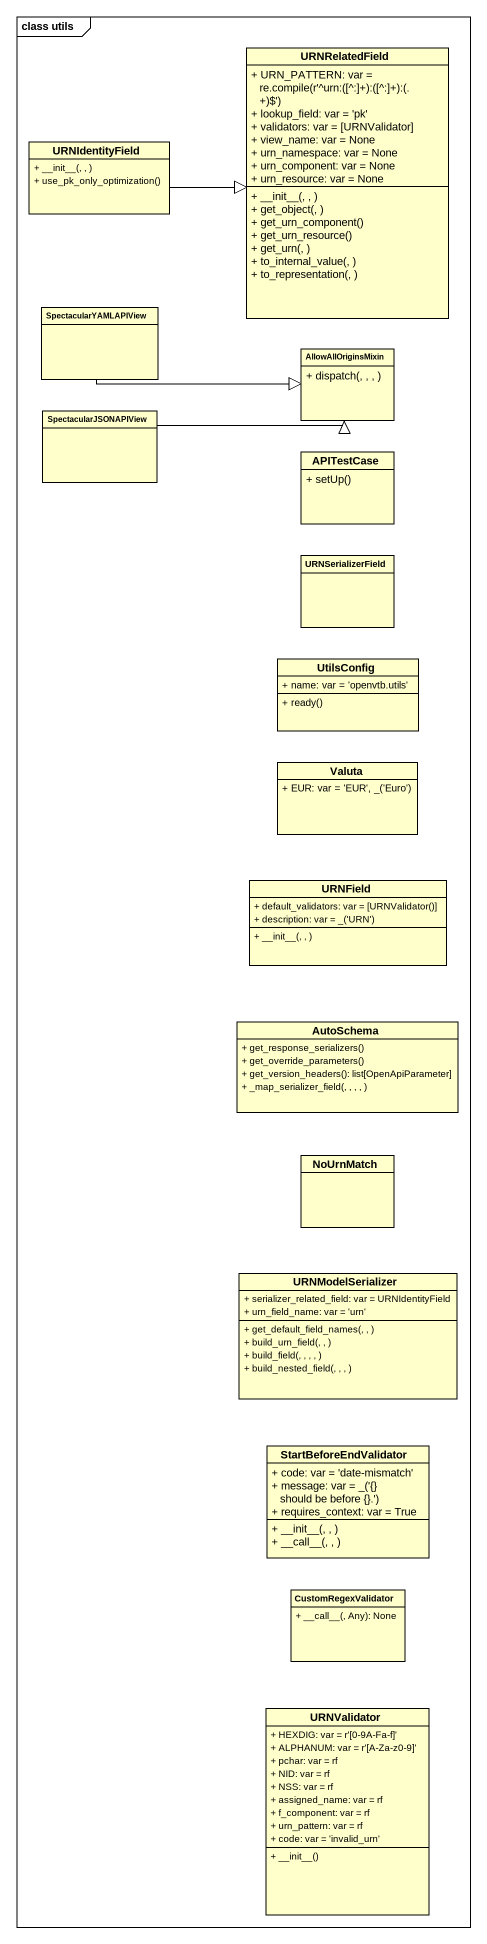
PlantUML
@startuml
mainframe class utils
hide circle
hide empty members
skinparam classAttributeIconSize 0
class URNRelatedField {
  {field} + URN_PATTERN: var = re.compile(r'^urn:([^:]+):([^:]+):(.+)$')
  + lookup_field: var = 'pk'
  + validators: var = [URNValidator]
  + view_name: var = None
  + urn_namespace: var = None
  + urn_component: var = None
  + urn_resource: var = None
  + ~__init~__(, , )
  + get_object(, )
  + get_urn_component()
  + get_urn_resource()
  + get_urn(, )
  + to_internal_value(, )
  + to_representation(, )
}
class URNIdentityField {
  + ~__init~__(, , )
  + use_pk_only_optimization()
}
class SpectacularYAMLAPIView
class AllowAllOriginsMixin {
  + dispatch(, , , )
}
class SpectacularJSONAPIView
class APITestCase {
  + setUp()
}
class URNSerializerField
class UtilsConfig {
  + name: var = 'openvtb.utils'
  + ready()
}
class Valuta {
  {field} + EUR: var = 'EUR', _('Euro')
}
class URNField {
  {field} + default_validators: var = [URNValidator()]
  {field} + description: var = _('URN')
  + ~__init~__(, , )
}
class AutoSchema {
  + get_response_serializers()
  + get_override_parameters()
  + get_version_headers(): list[OpenApiParameter]
  + _map_serializer_field(, , , , )
}
class NoUrnMatch
class URNModelSerializer {
  + serializer_related_field: var = URNIdentityField
  + urn_field_name: var = 'urn'
  + get_default_field_names(, , )
  + build_urn_field(, , )
  + build_field(, , , , )
  + build_nested_field(, , , )
}
class StartBeforeEndValidator {
  + code: var = 'date-mismatch'
  {field} + message: var = _('{} should be before {}.')
  + requires_context: var = True
  + ~__init~__(, , )
  + ~__call~__(, , )
}
class CustomRegexValidator {
  + ~__call~__(, Any): None
}
class URNValidator {
  + HEXDIG: var = r'[0-9A-Fa-f]'
  + ALPHANUM: var = r'[A-Za-z0-9]'
  + pchar: var = rf
  + NID: var = rf
  + NSS: var = rf
  + assigned_name: var = rf
  + f_component: var = rf
  + urn_pattern: var = rf
  + code: var = 'invalid_urn'
  + ~__init~__()
}
URNIdentityField -right-|> URNRelatedField
SpectacularYAMLAPIView -right-|> AllowAllOriginsMixin
SpectacularJSONAPIView -right-|> AllowAllOriginsMixin
@enduml
